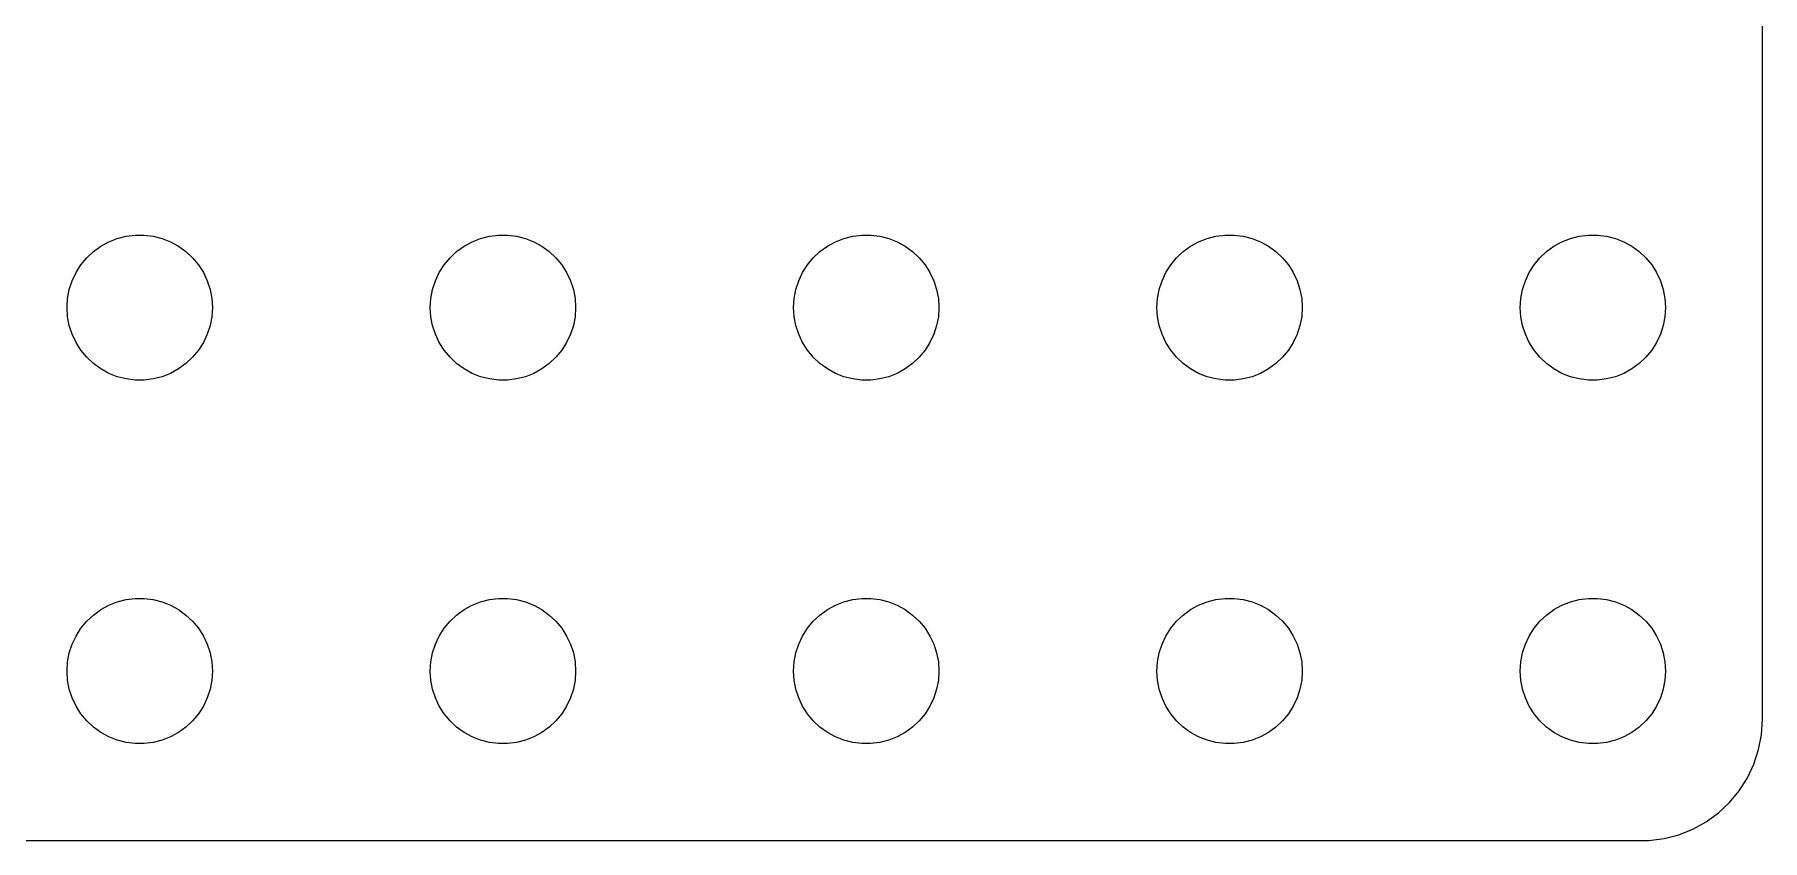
# Model space of a CAD drawing. Header units: metres. Extents: x -67 to 67, y -37 to 37.
# Drawn here: x -4.3 to 67, y -37 to -3.7 of the extents above; entities that cross this region are included whole.
import ezdxf

# ---------------------------------------------------------------- set-up
doc = ezdxf.new("R2010")
doc.units = ezdxf.units.M

msp = doc.modelspace()

# ---------------------------------------------------------------- linework, layer by layer
for p, q in [((67, -32), (67, 32)), ((-0.927048, -12.1468), (-0.562134, -12.0531)), ((-0.562134, -12.0531), (-0.18837, -12.0059)), ((-0.18837, -12.0059), (0.18837, -12.0059)), ((0.18837, -12.0059), (0.562134, -12.0531)), ((0.562134, -12.0531), (0.927048, -12.1468)), ((14.0729, -12.1468), (14.4379, -12.0531)), ((14.4379, -12.0531), (14.8116, -12.0059)), ((14.8116, -12.0059), (15.1884, -12.0059)), ((15.1884, -12.0059), (15.5621, -12.0531)), ((15.5621, -12.0531), (15.927, -12.1468)), ((29.0729, -12.1468), (29.4379, -12.0531)), ((29.4379, -12.0531), (29.8116, -12.0059)), ((29.8116, -12.0059), (30.1884, -12.0059)), ((30.1884, -12.0059), (30.5621, -12.0531)), ((30.5621, -12.0531), (30.927, -12.1468)), ((44.0729, -12.1468), (44.4379, -12.0531)), ((44.4379, -12.0531), (44.8116, -12.0059)), ((44.8116, -12.0059), (45.1884, -12.0059)), ((45.1884, -12.0059), (45.5621, -12.0531)), ((45.5621, -12.0531), (45.927, -12.1468)), ((59.0729, -12.1468), (59.4379, -12.0531)), ((59.4379, -12.0531), (59.8116, -12.0059)), ((59.8116, -12.0059), (60.1884, -12.0059)), ((60.1884, -12.0059), (60.5621, -12.0531)), ((60.5621, -12.0531), (60.927, -12.1468)), ((-2.1869, -12.9464), (-1.91226, -12.6884)), ((-1.91226, -12.6884), (-1.60747, -12.467)), ((-1.60747, -12.467), (-1.27733, -12.2855)), ((-1.27733, -12.2855), (-0.927048, -12.1468)), ((0.927048, -12.1468), (1.27733, -12.2855)), ((1.27733, -12.2855), (1.60747, -12.467)), ((1.60747, -12.467), (1.91226, -12.6884)), ((1.91226, -12.6884), (2.1869, -12.9464)), ((12.8131, -12.9464), (13.0877, -12.6884)), ((13.0877, -12.6884), (13.3925, -12.467)), ((13.3925, -12.467), (13.7227, -12.2855)), ((13.7227, -12.2855), (14.0729, -12.1468)), ((15.927, -12.1468), (16.2773, -12.2855)), ((16.2773, -12.2855), (16.6075, -12.467)), ((16.6075, -12.467), (16.9123, -12.6884)), ((16.9123, -12.6884), (17.1869, -12.9464)), ((27.8131, -12.9464), (28.0877, -12.6884)), ((28.0877, -12.6884), (28.3925, -12.467)), ((28.3925, -12.467), (28.7227, -12.2855)), ((28.7227, -12.2855), (29.0729, -12.1468)), ((30.927, -12.1468), (31.2773, -12.2855)), ((31.2773, -12.2855), (31.6075, -12.467)), ((31.6075, -12.467), (31.9123, -12.6884)), ((31.9123, -12.6884), (32.1869, -12.9464)), ((42.8131, -12.9464), (43.0877, -12.6884)), ((43.0877, -12.6884), (43.3925, -12.467)), ((43.3925, -12.467), (43.7227, -12.2855)), ((43.7227, -12.2855), (44.0729, -12.1468)), ((45.927, -12.1468), (46.2773, -12.2855)), ((46.2773, -12.2855), (46.6075, -12.467)), ((46.6075, -12.467), (46.9123, -12.6884)), ((46.9123, -12.6884), (47.1869, -12.9464)), ((57.8131, -12.9464), (58.0877, -12.6884)), ((58.0877, -12.6884), (58.3925, -12.467)), ((58.3925, -12.467), (58.7227, -12.2855)), ((58.7227, -12.2855), (59.0729, -12.1468)), ((60.927, -12.1468), (61.2773, -12.2855)), ((61.2773, -12.2855), (61.6075, -12.467)), ((61.6075, -12.467), (61.9123, -12.6884)), ((61.9123, -12.6884), (62.1869, -12.9464)), ((-2.62891, -13.5547), (-2.42705, -13.2366)), ((-2.42705, -13.2366), (-2.1869, -12.9464)), ((2.1869, -12.9464), (2.42705, -13.2366)), ((2.42705, -13.2366), (2.62891, -13.5547)), ((12.3711, -13.5547), (12.5729, -13.2366)), ((12.5729, -13.2366), (12.8131, -12.9464)), ((17.1869, -12.9464), (17.427, -13.2366)), ((17.427, -13.2366), (17.6289, -13.5547)), ((27.3711, -13.5547), (27.5729, -13.2366)), ((27.5729, -13.2366), (27.8131, -12.9464)), ((32.1869, -12.9464), (32.427, -13.2366)), ((32.427, -13.2366), (32.6289, -13.5547)), ((42.3711, -13.5547), (42.5729, -13.2366)), ((42.5729, -13.2366), (42.8131, -12.9464)), ((47.1869, -12.9464), (47.427, -13.2366)), ((47.427, -13.2366), (47.6289, -13.5547)), ((57.3711, -13.5547), (57.5729, -13.2366)), ((57.5729, -13.2366), (57.8131, -12.9464)), ((62.1869, -12.9464), (62.427, -13.2366)), ((62.427, -13.2366), (62.6289, -13.5547)), ((-2.97633, -14.624), (-2.90575, -14.2539)), ((-2.90575, -14.2539), (-2.78932, -13.8956)), ((-2.78932, -13.8956), (-2.62891, -13.5547)), ((2.62891, -13.5547), (2.78932, -13.8956)), ((2.78932, -13.8956), (2.90575, -14.2539)), ((2.90575, -14.2539), (2.97633, -14.624)), ((12.0237, -14.624), (12.0942, -14.2539)), ((12.0942, -14.2539), (12.2107, -13.8956)), ((12.2107, -13.8956), (12.3711, -13.5547)), ((17.6289, -13.5547), (17.7893, -13.8956)), ((17.7893, -13.8956), (17.9057, -14.2539)), ((17.9057, -14.2539), (17.9763, -14.624)), ((27.0237, -14.624), (27.0942, -14.2539)), ((27.0942, -14.2539), (27.2107, -13.8956)), ((27.2107, -13.8956), (27.3711, -13.5547)), ((32.6289, -13.5547), (32.7893, -13.8956)), ((32.7893, -13.8956), (32.9057, -14.2539)), ((32.9057, -14.2539), (32.9763, -14.624)), ((42.0237, -14.624), (42.0942, -14.2539)), ((42.0942, -14.2539), (42.2107, -13.8956)), ((42.2107, -13.8956), (42.3711, -13.5547)), ((47.6289, -13.5547), (47.7893, -13.8956)), ((47.7893, -13.8956), (47.9057, -14.2539)), ((47.9057, -14.2539), (47.9763, -14.624)), ((57.0237, -14.624), (57.0942, -14.2539)), ((57.0942, -14.2539), (57.2107, -13.8956)), ((57.2107, -13.8956), (57.3711, -13.5547)), ((62.6289, -13.5547), (62.7893, -13.8956)), ((62.7893, -13.8956), (62.9057, -14.2539)), ((62.9057, -14.2539), (62.9763, -14.624)), ((-3, -15), (-2.97633, -14.624)), ((2.97633, -14.624), (3, -15)), ((12, -15), (12.0237, -14.624)), ((17.9763, -14.624), (18, -15)), ((27, -15), (27.0237, -14.624)), ((32.9763, -14.624), (33, -15)), ((42, -15), (42.0237, -14.624)), ((47.9763, -14.624), (48, -15)), ((57, -15), (57.0237, -14.624)), ((62.9763, -14.624), (63, -15)), ((-2.97633, -15.376), (-3, -15)), ((-2.90575, -15.7461), (-2.97633, -15.376)), ((2.97633, -15.376), (2.90575, -15.7461)), ((3, -15), (2.97633, -15.376)), ((12.0237, -15.376), (12, -15)), ((12.0942, -15.7461), (12.0237, -15.376)), ((17.9763, -15.376), (17.9057, -15.7461)), ((18, -15), (17.9763, -15.376)), ((27.0237, -15.376), (27, -15)), ((27.0942, -15.7461), (27.0237, -15.376)), ((32.9763, -15.376), (32.9057, -15.7461)), ((33, -15), (32.9763, -15.376)), ((42.0237, -15.376), (42, -15)), ((42.0942, -15.7461), (42.0237, -15.376)), ((47.9763, -15.376), (47.9057, -15.7461)), ((48, -15), (47.9763, -15.376)), ((57.0237, -15.376), (57, -15)), ((57.0942, -15.7461), (57.0237, -15.376)), ((62.9763, -15.376), (62.9057, -15.7461)), ((63, -15), (62.9763, -15.376)), ((-2.78932, -16.1044), (-2.90575, -15.7461)), ((-2.62891, -16.4453), (-2.78932, -16.1044)), ((2.78932, -16.1044), (2.62891, -16.4453)), ((2.90575, -15.7461), (2.78932, -16.1044)), ((12.2107, -16.1044), (12.0942, -15.7461)), ((12.3711, -16.4453), (12.2107, -16.1044)), ((17.7893, -16.1044), (17.6289, -16.4453)), ((17.9057, -15.7461), (17.7893, -16.1044)), ((27.2107, -16.1044), (27.0942, -15.7461)), ((27.3711, -16.4453), (27.2107, -16.1044)), ((32.7893, -16.1044), (32.6289, -16.4453)), ((32.9057, -15.7461), (32.7893, -16.1044)), ((42.2107, -16.1044), (42.0942, -15.7461)), ((42.3711, -16.4453), (42.2107, -16.1044)), ((47.7893, -16.1044), (47.6289, -16.4453)), ((47.9057, -15.7461), (47.7893, -16.1044)), ((57.2107, -16.1044), (57.0942, -15.7461)), ((57.3711, -16.4453), (57.2107, -16.1044)), ((62.7893, -16.1044), (62.6289, -16.4453)), ((62.9057, -15.7461), (62.7893, -16.1044)), ((-2.42705, -16.7634), (-2.62891, -16.4453)), ((-2.1869, -17.0536), (-2.42705, -16.7634)), ((-1.91226, -17.3115), (-2.1869, -17.0536)), ((2.1869, -17.0536), (1.91226, -17.3115)), ((2.42705, -16.7634), (2.1869, -17.0536)), ((2.62891, -16.4453), (2.42705, -16.7634)), ((12.5729, -16.7634), (12.3711, -16.4453)), ((12.8131, -17.0536), (12.5729, -16.7634)), ((13.0877, -17.3115), (12.8131, -17.0536)), ((17.1869, -17.0536), (16.9123, -17.3115)), ((17.427, -16.7634), (17.1869, -17.0536)), ((17.6289, -16.4453), (17.427, -16.7634)), ((27.5729, -16.7634), (27.3711, -16.4453)), ((27.8131, -17.0536), (27.5729, -16.7634)), ((28.0877, -17.3115), (27.8131, -17.0536)), ((32.1869, -17.0536), (31.9123, -17.3115)), ((32.427, -16.7634), (32.1869, -17.0536)), ((32.6289, -16.4453), (32.427, -16.7634)), ((42.5729, -16.7634), (42.3711, -16.4453)), ((42.8131, -17.0536), (42.5729, -16.7634)), ((43.0877, -17.3115), (42.8131, -17.0536)), ((47.1869, -17.0536), (46.9123, -17.3115)), ((47.427, -16.7634), (47.1869, -17.0536)), ((47.6289, -16.4453), (47.427, -16.7634)), ((57.5729, -16.7634), (57.3711, -16.4453)), ((57.8131, -17.0536), (57.5729, -16.7634)), ((58.0877, -17.3115), (57.8131, -17.0536)), ((62.1869, -17.0536), (61.9123, -17.3115)), ((62.427, -16.7634), (62.1869, -17.0536)), ((62.6289, -16.4453), (62.427, -16.7634)), ((-1.60747, -17.533), (-1.91226, -17.3115)), ((-1.27733, -17.7145), (-1.60747, -17.533)), ((-0.927048, -17.8532), (-1.27733, -17.7145)), ((1.27733, -17.7145), (0.927048, -17.8532)), ((1.60747, -17.533), (1.27733, -17.7145)), ((1.91226, -17.3115), (1.60747, -17.533)), ((13.3925, -17.533), (13.0877, -17.3115)), ((13.7227, -17.7145), (13.3925, -17.533)), ((14.0729, -17.8532), (13.7227, -17.7145)), ((16.2773, -17.7145), (15.927, -17.8532)), ((16.6075, -17.533), (16.2773, -17.7145)), ((16.9123, -17.3115), (16.6075, -17.533)), ((28.3925, -17.533), (28.0877, -17.3115)), ((28.7227, -17.7145), (28.3925, -17.533)), ((29.0729, -17.8532), (28.7227, -17.7145)), ((31.2773, -17.7145), (30.927, -17.8532)), ((31.6075, -17.533), (31.2773, -17.7145)), ((31.9123, -17.3115), (31.6075, -17.533)), ((43.3925, -17.533), (43.0877, -17.3115)), ((43.7227, -17.7145), (43.3925, -17.533)), ((44.0729, -17.8532), (43.7227, -17.7145)), ((46.2773, -17.7145), (45.927, -17.8532)), ((46.6075, -17.533), (46.2773, -17.7145)), ((46.9123, -17.3115), (46.6075, -17.533)), ((58.3925, -17.533), (58.0877, -17.3115)), ((58.7227, -17.7145), (58.3925, -17.533)), ((59.0729, -17.8532), (58.7227, -17.7145)), ((61.2773, -17.7145), (60.927, -17.8532)), ((61.6075, -17.533), (61.2773, -17.7145)), ((61.9123, -17.3115), (61.6075, -17.533)), ((-0.562134, -17.9469), (-0.927048, -17.8532)), ((-0.18837, -17.9941), (-0.562134, -17.9469)), ((0.18837, -17.9941), (-0.18837, -17.9941)), ((0.562134, -17.9469), (0.18837, -17.9941)), ((0.927048, -17.8532), (0.562134, -17.9469)), ((14.4379, -17.9469), (14.0729, -17.8532)), ((14.8116, -17.9941), (14.4379, -17.9469)), ((15.1884, -17.9941), (14.8116, -17.9941)), ((15.5621, -17.9469), (15.1884, -17.9941)), ((15.927, -17.8532), (15.5621, -17.9469)), ((29.4379, -17.9469), (29.0729, -17.8532)), ((29.8116, -17.9941), (29.4379, -17.9469)), ((30.1884, -17.9941), (29.8116, -17.9941)), ((30.5621, -17.9469), (30.1884, -17.9941)), ((30.927, -17.8532), (30.5621, -17.9469)), ((44.4379, -17.9469), (44.0729, -17.8532)), ((44.8116, -17.9941), (44.4379, -17.9469)), ((45.1884, -17.9941), (44.8116, -17.9941)), ((45.5621, -17.9469), (45.1884, -17.9941)), ((45.927, -17.8532), (45.5621, -17.9469)), ((59.4379, -17.9469), (59.0729, -17.8532)), ((59.8116, -17.9941), (59.4379, -17.9469)), ((60.1884, -17.9941), (59.8116, -17.9941)), ((60.5621, -17.9469), (60.1884, -17.9941)), ((60.927, -17.8532), (60.5621, -17.9469)), ((-0.927048, -27.1468), (-0.562134, -27.0531)), ((-0.562134, -27.0531), (-0.18837, -27.0059)), ((-0.18837, -27.0059), (0.18837, -27.0059)), ((0.18837, -27.0059), (0.562134, -27.0531)), ((0.562134, -27.0531), (0.927048, -27.1468)), ((14.0729, -27.1468), (14.4379, -27.0531)), ((14.4379, -27.0531), (14.8116, -27.0059)), ((14.8116, -27.0059), (15.1884, -27.0059)), ((15.1884, -27.0059), (15.5621, -27.0531)), ((15.5621, -27.0531), (15.927, -27.1468)), ((29.0729, -27.1468), (29.4379, -27.0531)), ((29.4379, -27.0531), (29.8116, -27.0059)), ((29.8116, -27.0059), (30.1884, -27.0059)), ((30.1884, -27.0059), (30.5621, -27.0531)), ((30.5621, -27.0531), (30.927, -27.1468)), ((44.0729, -27.1468), (44.4379, -27.0531)), ((44.4379, -27.0531), (44.8116, -27.0059)), ((44.8116, -27.0059), (45.1884, -27.0059)), ((45.1884, -27.0059), (45.5621, -27.0531)), ((45.5621, -27.0531), (45.927, -27.1468)), ((59.0729, -27.1468), (59.4379, -27.0531)), ((59.4379, -27.0531), (59.8116, -27.0059)), ((59.8116, -27.0059), (60.1884, -27.0059)), ((60.1884, -27.0059), (60.5621, -27.0531)), ((60.5621, -27.0531), (60.927, -27.1468)), ((-2.1869, -27.9464), (-1.91226, -27.6884)), ((-1.91226, -27.6884), (-1.60747, -27.467)), ((-1.60747, -27.467), (-1.27733, -27.2855)), ((-1.27733, -27.2855), (-0.927048, -27.1468)), ((0.927048, -27.1468), (1.27733, -27.2855)), ((1.27733, -27.2855), (1.60747, -27.467)), ((1.60747, -27.467), (1.91226, -27.6884)), ((1.91226, -27.6884), (2.1869, -27.9464)), ((12.8131, -27.9464), (13.0877, -27.6884)), ((13.0877, -27.6884), (13.3925, -27.467)), ((13.3925, -27.467), (13.7227, -27.2855)), ((13.7227, -27.2855), (14.0729, -27.1468)), ((15.927, -27.1468), (16.2773, -27.2855)), ((16.2773, -27.2855), (16.6075, -27.467)), ((16.6075, -27.467), (16.9123, -27.6884)), ((16.9123, -27.6884), (17.1869, -27.9464)), ((27.8131, -27.9464), (28.0877, -27.6884)), ((28.0877, -27.6884), (28.3925, -27.467)), ((28.3925, -27.467), (28.7227, -27.2855)), ((28.7227, -27.2855), (29.0729, -27.1468)), ((30.927, -27.1468), (31.2773, -27.2855)), ((31.2773, -27.2855), (31.6075, -27.467)), ((31.6075, -27.467), (31.9123, -27.6884)), ((31.9123, -27.6884), (32.1869, -27.9464)), ((42.8131, -27.9464), (43.0877, -27.6884)), ((43.0877, -27.6884), (43.3925, -27.467)), ((43.3925, -27.467), (43.7227, -27.2855)), ((43.7227, -27.2855), (44.0729, -27.1468)), ((45.927, -27.1468), (46.2773, -27.2855)), ((46.2773, -27.2855), (46.6075, -27.467)), ((46.6075, -27.467), (46.9123, -27.6884)), ((46.9123, -27.6884), (47.1869, -27.9464)), ((57.8131, -27.9464), (58.0877, -27.6884)), ((58.0877, -27.6884), (58.3925, -27.467)), ((58.3925, -27.467), (58.7227, -27.2855)), ((58.7227, -27.2855), (59.0729, -27.1468)), ((60.927, -27.1468), (61.2773, -27.2855)), ((61.2773, -27.2855), (61.6075, -27.467)), ((61.6075, -27.467), (61.9123, -27.6884)), ((61.9123, -27.6884), (62.1869, -27.9464)), ((-2.62891, -28.5547), (-2.42705, -28.2366)), ((-2.42705, -28.2366), (-2.1869, -27.9464)), ((2.1869, -27.9464), (2.42705, -28.2366)), ((2.42705, -28.2366), (2.62891, -28.5547)), ((12.3711, -28.5547), (12.5729, -28.2366)), ((12.5729, -28.2366), (12.8131, -27.9464)), ((17.1869, -27.9464), (17.427, -28.2366)), ((17.427, -28.2366), (17.6289, -28.5547)), ((27.3711, -28.5547), (27.5729, -28.2366)), ((27.5729, -28.2366), (27.8131, -27.9464)), ((32.1869, -27.9464), (32.427, -28.2366)), ((32.427, -28.2366), (32.6289, -28.5547)), ((42.3711, -28.5547), (42.5729, -28.2366)), ((42.5729, -28.2366), (42.8131, -27.9464)), ((47.1869, -27.9464), (47.427, -28.2366)), ((47.427, -28.2366), (47.6289, -28.5547)), ((57.3711, -28.5547), (57.5729, -28.2366)), ((57.5729, -28.2366), (57.8131, -27.9464)), ((62.1869, -27.9464), (62.427, -28.2366)), ((62.427, -28.2366), (62.6289, -28.5547)), ((-2.90575, -29.2539), (-2.78932, -28.8956)), ((-2.78932, -28.8956), (-2.62891, -28.5547)), ((2.62891, -28.5547), (2.78932, -28.8956)), ((2.78932, -28.8956), (2.90575, -29.2539)), ((12.0942, -29.2539), (12.2107, -28.8956)), ((12.2107, -28.8956), (12.3711, -28.5547)), ((17.6289, -28.5547), (17.7893, -28.8956)), ((17.7893, -28.8956), (17.9057, -29.2539)), ((27.0942, -29.2539), (27.2107, -28.8956)), ((27.2107, -28.8956), (27.3711, -28.5547)), ((32.6289, -28.5547), (32.7893, -28.8956)), ((32.7893, -28.8956), (32.9057, -29.2539)), ((42.0942, -29.2539), (42.2107, -28.8956)), ((42.2107, -28.8956), (42.3711, -28.5547)), ((47.6289, -28.5547), (47.7893, -28.8956)), ((47.7893, -28.8956), (47.9057, -29.2539)), ((57.0942, -29.2539), (57.2107, -28.8956)), ((57.2107, -28.8956), (57.3711, -28.5547)), ((62.6289, -28.5547), (62.7893, -28.8956)), ((62.7893, -28.8956), (62.9057, -29.2539)), ((-3, -30), (-2.97633, -29.624)), ((-2.97633, -29.624), (-2.90575, -29.2539)), ((2.90575, -29.2539), (2.97633, -29.624)), ((2.97633, -29.624), (3, -30)), ((12, -30), (12.0237, -29.624)), ((12.0237, -29.624), (12.0942, -29.2539)), ((17.9057, -29.2539), (17.9763, -29.624)), ((17.9763, -29.624), (18, -30)), ((27, -30), (27.0237, -29.624)), ((27.0237, -29.624), (27.0942, -29.2539)), ((32.9057, -29.2539), (32.9763, -29.624)), ((32.9763, -29.624), (33, -30)), ((42, -30), (42.0237, -29.624)), ((42.0237, -29.624), (42.0942, -29.2539)), ((47.9057, -29.2539), (47.9763, -29.624)), ((47.9763, -29.624), (48, -30)), ((57, -30), (57.0237, -29.624)), ((57.0237, -29.624), (57.0942, -29.2539)), ((62.9057, -29.2539), (62.9763, -29.624)), ((62.9763, -29.624), (63, -30)), ((-2.97633, -30.376), (-3, -30)), ((-2.90575, -30.7461), (-2.97633, -30.376)), ((2.97633, -30.376), (2.90575, -30.7461)), ((3, -30), (2.97633, -30.376)), ((12.0237, -30.376), (12, -30)), ((12.0942, -30.7461), (12.0237, -30.376)), ((17.9763, -30.376), (17.9057, -30.7461)), ((18, -30), (17.9763, -30.376)), ((27.0237, -30.376), (27, -30)), ((27.0942, -30.7461), (27.0237, -30.376)), ((32.9763, -30.376), (32.9057, -30.7461)), ((33, -30), (32.9763, -30.376)), ((42.0237, -30.376), (42, -30)), ((42.0942, -30.7461), (42.0237, -30.376)), ((47.9763, -30.376), (47.9057, -30.7461)), ((48, -30), (47.9763, -30.376)), ((57.0237, -30.376), (57, -30)), ((57.0942, -30.7461), (57.0237, -30.376)), ((62.9763, -30.376), (62.9057, -30.7461)), ((63, -30), (62.9763, -30.376)), ((-2.78932, -31.1044), (-2.90575, -30.7461)), ((-2.62891, -31.4453), (-2.78932, -31.1044)), ((2.78932, -31.1044), (2.62891, -31.4453)), ((2.90575, -30.7461), (2.78932, -31.1044)), ((12.2107, -31.1044), (12.0942, -30.7461)), ((12.3711, -31.4453), (12.2107, -31.1044)), ((17.7893, -31.1044), (17.6289, -31.4453)), ((17.9057, -30.7461), (17.7893, -31.1044)), ((27.2107, -31.1044), (27.0942, -30.7461)), ((27.3711, -31.4453), (27.2107, -31.1044)), ((32.7893, -31.1044), (32.6289, -31.4453)), ((32.9057, -30.7461), (32.7893, -31.1044)), ((42.2107, -31.1044), (42.0942, -30.7461)), ((42.3711, -31.4453), (42.2107, -31.1044)), ((47.7893, -31.1044), (47.6289, -31.4453)), ((47.9057, -30.7461), (47.7893, -31.1044)), ((57.2107, -31.1044), (57.0942, -30.7461)), ((57.3711, -31.4453), (57.2107, -31.1044)), ((62.7893, -31.1044), (62.6289, -31.4453)), ((62.9057, -30.7461), (62.7893, -31.1044)), ((-2.42705, -31.7634), (-2.62891, -31.4453)), ((-2.1869, -32.0536), (-2.42705, -31.7634)), ((-1.91226, -32.3115), (-2.1869, -32.0536)), ((2.1869, -32.0536), (1.91226, -32.3115)), ((2.42705, -31.7634), (2.1869, -32.0536)), ((2.62891, -31.4453), (2.42705, -31.7634)), ((12.5729, -31.7634), (12.3711, -31.4453)), ((12.8131, -32.0536), (12.5729, -31.7634)), ((13.0877, -32.3115), (12.8131, -32.0536)), ((17.1869, -32.0536), (16.9123, -32.3115)), ((17.427, -31.7634), (17.1869, -32.0536)), ((17.6289, -31.4453), (17.427, -31.7634)), ((27.5729, -31.7634), (27.3711, -31.4453)), ((27.8131, -32.0536), (27.5729, -31.7634)), ((28.0877, -32.3115), (27.8131, -32.0536)), ((32.1869, -32.0536), (31.9123, -32.3115)), ((32.427, -31.7634), (32.1869, -32.0536)), ((32.6289, -31.4453), (32.427, -31.7634)), ((42.5729, -31.7634), (42.3711, -31.4453)), ((42.8131, -32.0536), (42.5729, -31.7634)), ((43.0877, -32.3115), (42.8131, -32.0536)), ((47.1869, -32.0536), (46.9123, -32.3115)), ((47.427, -31.7634), (47.1869, -32.0536)), ((47.6289, -31.4453), (47.427, -31.7634)), ((57.5729, -31.7634), (57.3711, -31.4453)), ((57.8131, -32.0536), (57.5729, -31.7634)), ((58.0877, -32.3115), (57.8131, -32.0536)), ((62.1869, -32.0536), (61.9123, -32.3115)), ((62.427, -31.7634), (62.1869, -32.0536)), ((62.6289, -31.4453), (62.427, -31.7634)), ((66.9606, -32.6267), (67, -32)), ((-1.60747, -32.533), (-1.91226, -32.3115)), ((-1.27733, -32.7145), (-1.60747, -32.533)), ((-0.927048, -32.8532), (-1.27733, -32.7145)), ((1.27733, -32.7145), (0.927048, -32.8532)), ((1.60747, -32.533), (1.27733, -32.7145)), ((1.91226, -32.3115), (1.60747, -32.533)), ((13.3925, -32.533), (13.0877, -32.3115)), ((13.7227, -32.7145), (13.3925, -32.533)), ((14.0729, -32.8532), (13.7227, -32.7145)), ((16.2773, -32.7145), (15.927, -32.8532)), ((16.6075, -32.533), (16.2773, -32.7145)), ((16.9123, -32.3115), (16.6075, -32.533)), ((28.3925, -32.533), (28.0877, -32.3115)), ((28.7227, -32.7145), (28.3925, -32.533)), ((29.0729, -32.8532), (28.7227, -32.7145)), ((31.2773, -32.7145), (30.927, -32.8532)), ((31.6075, -32.533), (31.2773, -32.7145)), ((31.9123, -32.3115), (31.6075, -32.533)), ((43.3925, -32.533), (43.0877, -32.3115)), ((43.7227, -32.7145), (43.3925, -32.533)), ((44.0729, -32.8532), (43.7227, -32.7145)), ((46.2773, -32.7145), (45.927, -32.8532)), ((46.6075, -32.533), (46.2773, -32.7145)), ((46.9123, -32.3115), (46.6075, -32.533)), ((58.3925, -32.533), (58.0877, -32.3115)), ((58.7227, -32.7145), (58.3925, -32.533)), ((59.0729, -32.8532), (58.7227, -32.7145)), ((61.2773, -32.7145), (60.927, -32.8532)), ((61.6075, -32.533), (61.2773, -32.7145)), ((61.9123, -32.3115), (61.6075, -32.533)), ((66.8429, -33.2434), (66.9606, -32.6267)), ((-0.562134, -32.9469), (-0.927048, -32.8532)), ((-0.18837, -32.9941), (-0.562134, -32.9469)), ((0.18837, -32.9941), (-0.18837, -32.9941)), ((0.562134, -32.9469), (0.18837, -32.9941)), ((0.927048, -32.8532), (0.562134, -32.9469)), ((14.4379, -32.9469), (14.0729, -32.8532)), ((14.8116, -32.9941), (14.4379, -32.9469)), ((15.1884, -32.9941), (14.8116, -32.9941)), ((15.5621, -32.9469), (15.1884, -32.9941)), ((15.927, -32.8532), (15.5621, -32.9469)), ((29.4379, -32.9469), (29.0729, -32.8532)), ((29.8116, -32.9941), (29.4379, -32.9469)), ((30.1884, -32.9941), (29.8116, -32.9941)), ((30.5621, -32.9469), (30.1884, -32.9941)), ((30.927, -32.8532), (30.5621, -32.9469)), ((44.4379, -32.9469), (44.0729, -32.8532)), ((44.8116, -32.9941), (44.4379, -32.9469)), ((45.1884, -32.9941), (44.8116, -32.9941)), ((45.5621, -32.9469), (45.1884, -32.9941)), ((45.927, -32.8532), (45.5621, -32.9469)), ((59.4379, -32.9469), (59.0729, -32.8532)), ((59.8116, -32.9941), (59.4379, -32.9469)), ((60.1884, -32.9941), (59.8116, -32.9941)), ((60.5621, -32.9469), (60.1884, -32.9941)), ((60.927, -32.8532), (60.5621, -32.9469)), ((66.6489, -33.8406), (66.8429, -33.2434)), ((66.3815, -34.4088), (66.6489, -33.8406)), ((65.6448, -35.4227), (66.0451, -34.9389)), ((66.0451, -34.9389), (66.3815, -34.4088)), ((65.1871, -35.8526), (65.6448, -35.4227)), ((64.1289, -36.5241), (64.6791, -36.2216)), ((64.6791, -36.2216), (65.1871, -35.8526)), ((-62.3139, -36.9901), (62.3139, -36.9901)), ((62.3139, -36.9901), (62.9369, -36.9114)), ((62.9369, -36.9114), (63.5451, -36.7553)), ((63.5451, -36.7553), (64.1289, -36.5241))]:
    msp.add_line(p, q)

doc.saveas('drawing.dxf')
